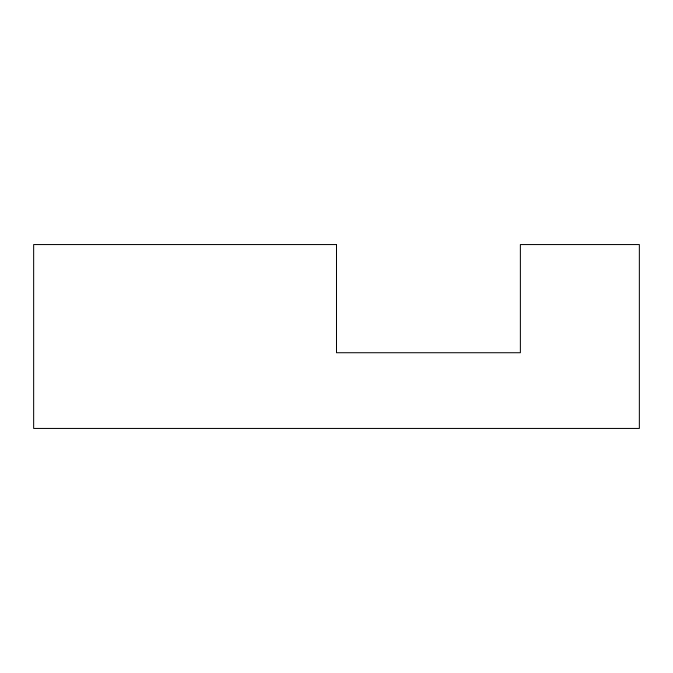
<?xml version="1.0" encoding="UTF-8"?>
<svg xmlns="http://www.w3.org/2000/svg" width="673" height="673" viewBox="0 0 673 673"><rect width="100%" height="100%" fill="white"/><g stroke="black" fill="none" stroke-linecap="round" stroke-linejoin="round"><path stroke-width="1.01" d="M336.5 244.56L33.65 244.56L33.65 428.44L639.35 428.44L639.35 244.56L520.372 244.56L520.372 352.728L336.5 352.728L336.5 244.56"/></g></svg>
